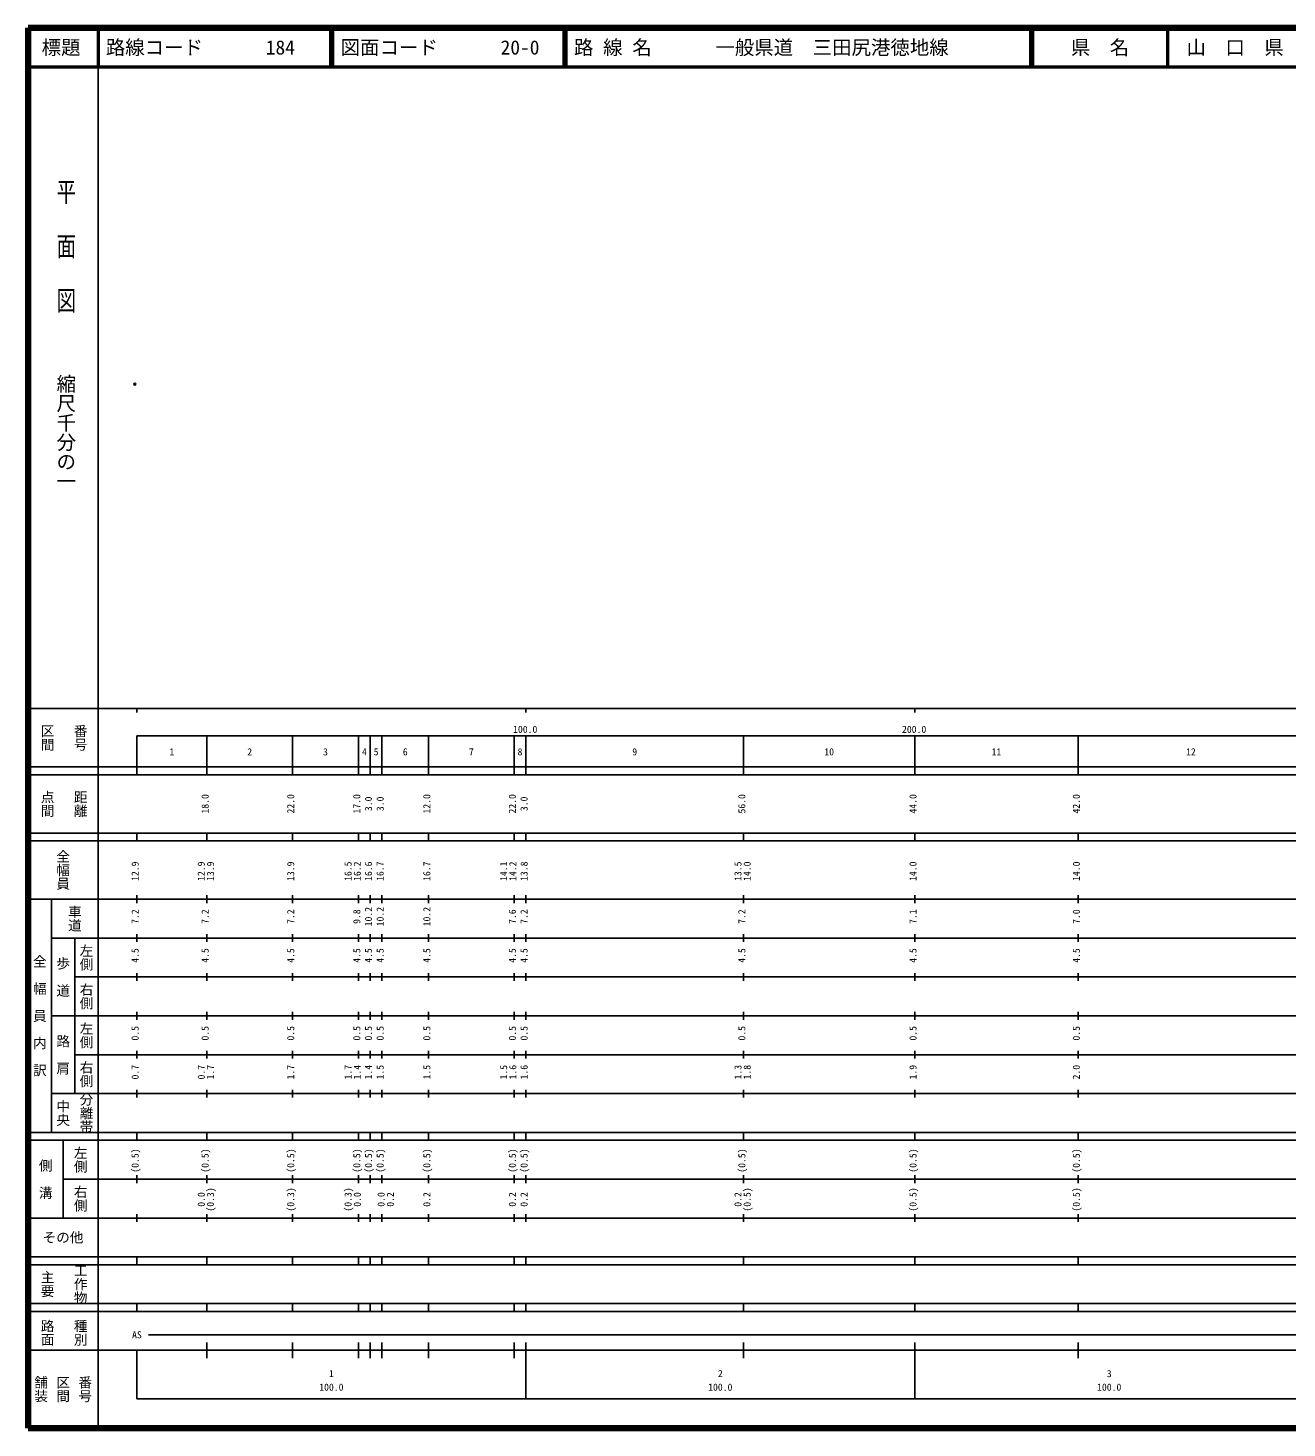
# Model space of a CAD drawing. Units: millimetres on the paper. Extents: x 40 to 680, y 20 to 380.
# Drawn here: x 40 to 363.7, y 20 to 380 of the extents above; entities that cross this region are included whole.
import ezdxf
from ezdxf.enums import TextEntityAlignment as Align

# ---------------------------------------------------------------- set-up
doc = ezdxf.new("R2010")
doc.units = ezdxf.units.MM
doc.header["$PDMODE"] = 32
doc.header["$PDSIZE"] = 0.5
doc.layers.add('M-OTRS', color=6, linetype='Continuous')
doc.layers.add('M-TTL-TXT', color=7, linetype='Continuous')
for name, color, linetype, lineweight in [('M-TTL', 2, 'Continuous', 140), ('M-TTL-BAND', 7, 'Continuous', 25), ('M-TTL-LINE', 7, 'Continuous', 50)]:
    doc.layers.add(name, color=color, linetype=linetype, lineweight=lineweight)
doc.styles.add('@ＭＳ ゴシック', font='')
doc.styles.add('ＭＳ ゴシック', font='')
doc.styles.get('@ＭＳ ゴシック').set_extended_font_data('@MS Gothic')
doc.styles.get('ＭＳ ゴシック').set_extended_font_data('MS Gothic')

msp = doc.modelspace()

# ---------------------------------------------------------------- linework, layer by layer
at = {"layer": 'M-OTRS'}
msp.add_point((67.462, 288.421), dxfattribs=at)
at = {"layer": 'M-TTL'}
for p, q in [((40, 380), (40, 20)), ((680, 380), (40, 380)), ((40, 20), (680, 20))]:
    msp.add_line(p, q, dxfattribs=at)
at = {"layer": 'M-TTL-BAND'}
for p, q in [((58, 370), (58, 20)), ((40, 205), (579, 205)), ((68, 205), (68, 204)), ((168, 205), (168, 204)), ((268, 205), (268, 204)), ((68, 198), (579, 198)), ((68, 198), (68, 188)), ((86, 188), (86, 198)), ((108, 188), (108, 198)), ((125, 188), (125, 198)), ((128, 188), (128, 198)), ((131, 188), (131, 198)), ((143, 188), (143, 198)), ((165, 188), (165, 198)), ((168, 188), (168, 198)), ((224, 188), (224, 198)), ((268, 188), (268, 198)), ((310, 188), (310, 198)), ((40, 190), (579, 190)), ((40, 188), (579, 188)), ((40, 173), (579, 173)), ((68, 171), (68, 173)), ((86, 171), (86, 173)), ((108, 171), (108, 173)), ((125, 171), (125, 173)), ((128, 171), (128, 173)), ((131, 171), (131, 173)), ((143, 171), (143, 173)), ((165, 171), (165, 173)), ((168, 171), (168, 173)), ((224, 171), (224, 173)), ((268, 171), (268, 173)), ((310, 171), (310, 173)), ((40, 171), (579, 171)), ((40, 156), (579, 156)), ((46, 96), (46, 156)), ((68, 155), (68, 157)), ((86, 155), (86, 157)), ((108, 155), (108, 157)), ((125, 155), (125, 157)), ((128, 155), (128, 157)), ((131, 155), (131, 157)), ((143, 155), (143, 157)), ((165, 155), (165, 157)), ((168, 155), (168, 157)), ((224, 155), (224, 157)), ((268, 155), (268, 157)), ((310, 155), (310, 157)), ((46, 146), (579, 146)), ((52, 146), (52, 106)), ((68, 145), (68, 147)), ((86, 145), (86, 147)), ((108, 145), (108, 147)), ((125, 145), (125, 147)), ((128, 145), (128, 147)), ((131, 145), (131, 147)), ((143, 145), (143, 147)), ((165, 145), (165, 147)), ((168, 145), (168, 147)), ((224, 145), (224, 147)), ((268, 145), (268, 147)), ((310, 145), (310, 147)), ((68, 135), (68, 137)), ((86, 135), (86, 137)), ((108, 135), (108, 137)), ((125, 135), (125, 137)), ((128, 135), (128, 137)), ((131, 135), (131, 137)), ((143, 135), (143, 137)), ((165, 135), (165, 137)), ((168, 135), (168, 137)), ((224, 135), (224, 137)), ((268, 135), (268, 137)), ((310, 135), (310, 137)), ((52, 136), (579, 136)), ((46, 126), (579, 126)), ((68, 125), (68, 127)), ((86, 125), (86, 127)), ((108, 125), (108, 127)), ((125, 125), (125, 127)), ((128, 125), (128, 127)), ((131, 125), (131, 127)), ((143, 125), (143, 127)), ((165, 125), (165, 127)), ((168, 125), (168, 127)), ((224, 125), (224, 127)), ((268, 125), (268, 127)), ((310, 125), (310, 127)), ((52, 116), (579, 116)), ((68, 115), (68, 117)), ((86, 115), (86, 117)), ((108, 115), (108, 117)), ((125, 115), (125, 117)), ((128, 115), (128, 117)), ((131, 115), (131, 117)), ((143, 115), (143, 117)), ((165, 115), (165, 117)), ((168, 115), (168, 117)), ((224, 115), (224, 117)), ((268, 115), (268, 117)), ((310, 115), (310, 117)), ((46, 106), (579, 106)), ((68, 105), (68, 107)), ((86, 105), (86, 107)), ((108, 105), (108, 107)), ((125, 105), (125, 107)), ((128, 105), (128, 107)), ((131, 105), (131, 107)), ((143, 105), (143, 107)), ((165, 105), (165, 107)), ((168, 105), (168, 107)), ((224, 105), (224, 107)), ((268, 105), (268, 107)), ((310, 105), (310, 107)), ((40, 96), (579, 96)), ((40, 94), (579, 94)), ((49, 94), (49, 74)), ((68, 94), (68, 96)), ((86, 94), (86, 96)), ((108, 94), (108, 96)), ((125, 94), (125, 96)), ((128, 94), (128, 96)), ((131, 94), (131, 96)), ((143, 94), (143, 96)), ((165, 94), (165, 96)), ((168, 94), (168, 96)), ((224, 94), (224, 96)), ((268, 94), (268, 96)), ((310, 94), (310, 96)), ((49, 84), (579, 84)), ((68, 83), (68, 85)), ((86, 83), (86, 85)), ((108, 83), (108, 85)), ((125, 83), (125, 85)), ((128, 83), (128, 85)), ((131, 83), (131, 85)), ((143, 83), (143, 85)), ((165, 83), (165, 85)), ((168, 83), (168, 85)), ((224, 83), (224, 85)), ((268, 83), (268, 85)), ((310, 83), (310, 85)), ((40, 74), (579, 74)), ((68, 73), (68, 75)), ((86, 73), (86, 75)), ((108, 73), (108, 75)), ((125, 73), (125, 75)), ((128, 73), (128, 75)), ((131, 73), (131, 75)), ((143, 73), (143, 75)), ((165, 73), (165, 75)), ((168, 73), (168, 75)), ((224, 73), (224, 75)), ((268, 73), (268, 75)), ((310, 73), (310, 75)), ((40, 64), (579, 64)), ((40, 62), (579, 62)), ((68, 62), (68, 64)), ((86, 62), (86, 64)), ((108, 62), (108, 64)), ((125, 62), (125, 64)), ((128, 62), (128, 64)), ((131, 62), (131, 64)), ((143, 62), (143, 64)), ((165, 62), (165, 64)), ((168, 62), (168, 64)), ((224, 62), (224, 64)), ((268, 62), (268, 64)), ((310, 62), (310, 64)), ((40, 52), (579, 52)), ((68, 50), (68, 52)), ((86, 50), (86, 52)), ((108, 50), (108, 52)), ((125, 50), (125, 52)), ((128, 50), (128, 52)), ((131, 50), (131, 52)), ((143, 50), (143, 52)), ((165, 50), (165, 52)), ((168, 50), (168, 52)), ((224, 50), (224, 52)), ((268, 50), (268, 52)), ((310, 50), (310, 52)), ((40, 50), (579, 50)), ((71, 44), (565, 44)), ((40, 40), (579, 40)), ((68, 40), (68, 27.5)), ((86, 38), (86, 42)), ((108, 38), (108, 42)), ((125, 38), (125, 42)), ((128, 38), (128, 42)), ((131, 38), (131, 42)), ((143, 38), (143, 42)), ((165, 38), (165, 42)), ((168, 27.5), (168, 42)), ((224, 38), (224, 42)), ((268, 27.5), (268, 42)), ((310, 38), (310, 42)), ((68, 27.5), (579, 27.5))]:
    msp.add_line(p, q, dxfattribs=at)
at = {"layer": 'M-TTL-LINE'}
for p, q in [((58, 380), (58, 370)), ((117.75, 380), (117.75, 370)), ((118.25, 380), (118.25, 370)), ((177.75, 380), (177.75, 370)), ((178.25, 380), (178.25, 370)), ((297.75, 380), (297.75, 370)), ((298.25, 380), (298.25, 370)), ((333, 380), (333, 370)), ((40, 370), (680, 370))]:
    msp.add_line(p, q, dxfattribs=at)

# ---------------------------------------------------------------- texts
at = {"layer": 'M-TTL-BAND', "style": '@ＭＳ ゴシック', "width": 1.4}
msp.add_text('平  面  図', height=3.666, rotation=270, dxfattribs=at).set_placement((49.777, 306.475), align=Align.MIDDLE_RIGHT)
at = {"layer": 'M-TTL-BAND', "style": '@ＭＳ ゴシック'}
msp.add_text('縮尺千分の一', height=3.666, rotation=270, dxfattribs=at).set_placement((49.777, 261.03), align=Align.MIDDLE_RIGHT)
for s, p in [('区間', (45, 197.5)), ('番号', (53.5, 197.5)), ('点間', (45, 180.5)), ('距離', (53.5, 180.5)), ('全幅員', (49, 163.5)), ('車道', (52, 151)), ('左側', (55, 141)), ('全\u3000幅\u3000員\u3000内\u3000訳', (43, 126)), ('歩\u3000道', (49, 136)), ('右側', (55, 131)), ('左側', (55, 121)), ('路\u3000肩', (49, 116)), ('右側', (55, 111)), ('分離帯', (55, 101)), ('中央', (49, 101)), ('左側', (53.5, 89)), ('側\u3000溝', (44.5, 84)), ('右側', (53.5, 79)), ('工作物', (53.5, 57)), ('主要', (45, 57)), ('路面', (45, 44.5)), ('種別', (53.5, 44.5)), ('舗装', (43.333, 30)), ('区間', (49, 30)), ('番号', (54.667, 30))]:
    msp.add_text(s, height=2.566, rotation=270, dxfattribs=at).set_placement(p, align=Align.MIDDLE_CENTER)
at = {"layer": 'M-TTL-BAND', "style": 'ＭＳ ゴシック'}
for s, p in [('100.0', (167.844, 198.195)), ('200.0', (267.844, 198.195)), ('1', (77, 192.405)), ('2', (97, 192.405)), ('3', (116.5, 192.405)), ('4', (126.5, 192.405)), ('5', (129.5, 192.405)), ('6', (137, 192.405)), ('7', (154, 192.405)), ('8', (166.5, 192.405)), ('9', (196, 192.405)), ('10', (246, 192.405)), ('11', (289, 192.405)), ('12', (339, 192.405)), ('AS', (68, 42.5)), ('1', (118, 32.523)), ('2', (218, 32.523)), ('3', (318, 32.523)), ('100.0', (118, 29.033)), ('100.0', (218, 29.033)), ('100.0', (318, 29.033))]:
    msp.add_text(s, height=1.833, dxfattribs=at).set_placement(p, align=Align.BOTTOM_CENTER)
for s, p in [('18.0', (87, 180.5)), ('22.0', (109, 180.5)), ('17.0', (126, 180.5)), ('3.0', (129, 180.5)), ('3.0', (132, 180.5)), ('12.0', (144, 180.5)), ('22.0', (166, 180.5)), ('3.0', (169, 180.5)), ('56.0', (225, 180.5)), ('44.0', (269, 180.5)), ('42.0', (311, 180.5)), ('12.9', (69, 163.174)), ('12.9', (86, 163.174)), ('13.9', (88.37, 163.174)), ('13.9', (109, 163.174)), ('16.5', (123.75, 163.174)), ('16.2', (126.12, 163.174)), ('16.6', (129, 163.174)), ('16.7', (132, 163.174)), ('16.7', (144, 163.174)), ('14.1', (163.75, 163.174)), ('14.2', (166.12, 163.174)), ('13.8', (169, 163.174)), ('13.5', (224, 163.174)), ('14.0', (226.37, 163.174)), ('14.0', (269, 163.174)), ('14.0', (311, 163.174)), ('7.2', (69, 151.5)), ('7.2', (87, 151.5)), ('7.2', (109, 151.5)), ('9.8', (126, 151.5)), ('10.2', (129, 151.5)), ('10.2', (132, 151.5)), ('10.2', (144, 151.5)), ('7.6', (166, 151.5)), ('7.2', (169, 151.5)), ('7.2', (225, 151.5)), ('7.1', (269, 151.5)), ('7.0', (311, 151.5)), ('4.5', (69, 141.5)), ('4.5', (87, 141.5)), ('4.5', (109, 141.5)), ('4.5', (126, 141.5)), ('4.5', (129, 141.5)), ('4.5', (132, 141.5)), ('4.5', (144, 141.5)), ('4.5', (166, 141.5)), ('4.5', (169, 141.5)), ('4.5', (225, 141.5)), ('4.5', (269, 141.5)), ('4.5', (311, 141.5)), ('0.5', (69, 121.5)), ('0.5', (87, 121.5)), ('0.5', (109, 121.5)), ('0.5', (126, 121.5)), ('0.5', (129, 121.5)), ('0.5', (132, 121.5)), ('0.5', (144, 121.5)), ('0.5', (166, 121.5)), ('0.5', (169, 121.5)), ('0.5', (225, 121.5)), ('0.5', (269, 121.5)), ('0.5', (311, 121.5)), ('0.7', (69, 111.5)), ('0.7', (86, 111.5)), ('1.7', (88.37, 111.5)), ('1.7', (109, 111.5)), ('1.7', (123.75, 111.5)), ('1.4', (126.12, 111.5)), ('1.4', (129, 111.5)), ('1.5', (132, 111.5)), ('1.5', (144, 111.5)), ('1.5', (163.75, 111.5)), ('1.6', (166.12, 111.5)), ('1.6', (169, 111.5)), ('1.3', (224, 111.5)), ('1.8', (226.37, 111.5)), ('1.9', (269, 111.5)), ('2.0', (311, 111.5)), ('(0.5)', (69, 88.764)), ('(0.5)', (87, 88.764)), ('(0.5)', (109, 88.764)), ('(0.5)', (126, 88.764)), ('(0.5)', (129, 88.764)), ('(0.5)', (132, 88.764)), ('(0.5)', (144, 88.764)), ('(0.5)', (166, 88.764)), ('(0.5)', (169, 88.764)), ('(0.5)', (225, 88.764)), ('(0.5)', (269, 88.764)), ('(0.5)', (311, 88.764)), ('0.0', (86, 78.764)), ('(0.3)', (88.37, 78.764)), ('(0.3)', (109, 78.764)), ('(0.3)', (123.75, 78.764)), ('0.0', (126.12, 78.764)), ('0.0', (132.25, 78.764)), ('0.2', (134.62, 78.764)), ('0.2', (144, 78.764)), ('0.2', (166, 78.764)), ('0.2', (169, 78.764)), ('0.2', (224, 78.764)), ('(0.5)', (226.37, 78.764)), ('(0.5)', (269, 78.764)), ('(0.5)', (311, 78.764))]:
    msp.add_text(s, height=1.833, rotation=90, dxfattribs=at).set_placement(p, align=Align.BOTTOM_CENTER)
msp.add_text('その他', height=2.566, dxfattribs=at).set_placement((49, 69), align=Align.MIDDLE_CENTER)
at = {"layer": 'M-TTL-TXT', "style": 'ＭＳ ゴシック'}
for s, p in [('標題', (48.5, 375)), ('県\u3000名', (315.625, 375)), ('山\u3000口\u3000県', (350.375, 375))]:
    msp.add_text(s, height=3.666, dxfattribs=at).set_placement(p, align=Align.MIDDLE_CENTER)
for s, p in [('路線コード', (60, 375)), ('184', (101.142, 375)), ('図面コード', (120.38, 375)), ('20-0', (161.521, 375)), ('路 線 名', (180.38, 375)), ('一般県道\u3000三田尻港徳地線', (216.734, 375))]:
    msp.add_text(s, height=3.666, dxfattribs=at).set_placement(p, align=Align.MIDDLE_LEFT)

doc.saveas('drawing.dxf')
